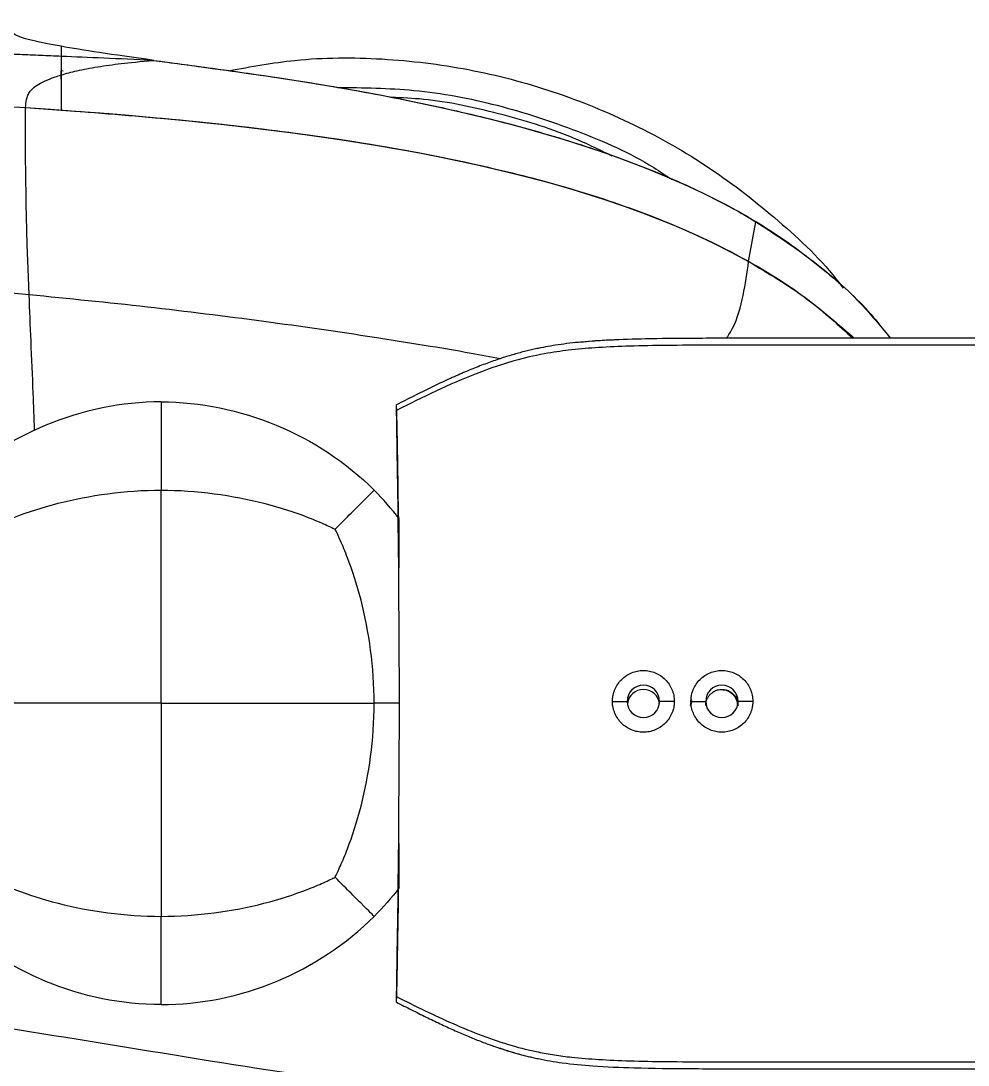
# Model space of a CAD drawing. Header units: millimetres. Extents: x 0 to 1189, y 0 to 841.
# Drawn here: x 589.9 to 638.2, y 611.4 to 664.6 of the extents above; entities that cross this region are included whole.
import ezdxf

# ---------------------------------------------------------------- set-up
doc = ezdxf.new("R2010")
doc.units = ezdxf.units.MM

msp = doc.modelspace()

# ---------------------------------------------------------------- linework, layer by layer
at = {"color": 7, "linetype": 'Continuous', "lineweight": 25}
for p, q in [((592.09, 662.067), (591.99, 662.082)), ((592.09, 662.067), (591.99, 662.082)), ((627.032, 652.371), (627.407, 654.399)), ((609.08, 644.876), (609.088, 644.448)), ((609.155, 640.495), (609.177, 639.006)), ((609.242, 639.227), (609.225, 639.227)), ((609.225, 638.91), (609.225, 639.227)), ((620.093, 629.948), (620.843, 629.948)), ((620.093, 629.73), (620.096, 629.84)), ((623.243, 629.948), (622.493, 629.948)), ((623.238, 629.851), (623.243, 629.73)), ((624.064, 629.73), (624.127, 630.046)), ((624.091, 629.73), (624.145, 630)), ((624.093, 629.948), (624.843, 629.948)), ((626.491, 629.73), (626.463, 629.73)), ((627.243, 629.948), (626.493, 629.948)), ((609.225, 620.477), (609.225, 620.794)), ((609.225, 620.477), (609.242, 620.477)), ((612.521, 612.967), (612.783, 612.862))]:
    msp.add_line(p, q, dxfattribs=at)
at = {"color": 8, "linetype": 'Continuous', "lineweight": 25}
msp.add_line((624.091, 629.73), (624.077, 629.73), dxfattribs=at)
at = {"color": 7, "linetype": 'Continuous', "lineweight": 25}
for centre, start, end in [((621.668, 629.948), 0, 180), ((625.668, 629.948), 0, 180), ((621.668, 629.73), 7.6032, 172.3968), ((621.668, 629.948), 180, 0), ((625.668, 629.948), 180, 0)]:
    msp.add_arc(centre, 0.825, start, end, dxfattribs=at)
for points, knots in [([(591.99, 663.337), (589.626, 663.758), (589.527, 663.959), (589.513, 664.116), (589.513, 664.121), (589.513, 664.122), (589.513, 664.122), (589.513, 664.122), (589.513, 664.122), (589.513, 664.123), (589.512, 664.125), (589.512, 664.131), (589.511, 664.146), (589.508, 664.178), (589.503, 664.239), (589.489, 664.414), (589.48, 664.536), (589.472, 664.634)], [0, 0, 0, 0, 0.25, 0.257813, 0.258789, 0.258789, 0.259033, 0.259033, 0.259277, 0.259766, 0.261719, 0.265625, 0.28125, 0.3125, 0.375, 0.5, 1, 1, 1, 1]), ([(591.99, 662.825), (591.641, 662.84), (591.294, 662.855), (590.592, 662.885), (590.236, 662.901), (589.149, 662.948), (587.662, 663.012), (586.151, 663.077), (584.654, 663.141), (583.916, 663.172), (581.726, 663.266), (580.293, 663.326), (577.419, 663.446), (575.982, 663.505), (574.572, 663.561)], [0, 0, 0, 0, 0.0625, 0.0625, 0.125, 0.125, 0.25, 0.375, 0.375, 0.5, 0.5, 0.75, 0.75, 1, 1, 1, 1]), ([(591.99, 663.337), (591.99, 663.323), (591.99, 663.297), (591.99, 663.256), (591.99, 663.206), (591.989, 663.145), (591.99, 663.086), (591.99, 663.038), (591.99, 663.003), (591.99, 662.971), (591.99, 662.93), (591.99, 662.881), (591.99, 662.844), (591.99, 662.825)], [0, 0, 0, 0, 0.088015, 0.171638, 0.252165, 0.373382, 0.498755, 0.564959, 0.629451, 0.691006, 0.750922, 0.871013, 1, 1, 1, 1]), ([(591.99, 663.337), (591.99, 663.323), (591.99, 663.297), (591.99, 663.256), (591.99, 663.206), (591.989, 663.145), (591.99, 663.086), (591.99, 663.038), (591.99, 663.003), (591.99, 662.971), (591.99, 662.93), (591.99, 662.881), (591.99, 662.844), (591.99, 662.825)], [0, 0, 0, 0, 0.088015, 0.171638, 0.252165, 0.373382, 0.498755, 0.564959, 0.629451, 0.691006, 0.750922, 0.871013, 1, 1, 1, 1]), ([(591.99, 663.337), (591.99, 663.324), (591.99, 663.299), (591.99, 663.258), (591.99, 663.204), (591.99, 663.142), (591.99, 663.047), (591.99, 662.937), (591.99, 662.862), (591.99, 662.825)], [0, 0, 0, 0, 0.0818849, 0.1658953, 0.2522063, 0.3918704, 0.4988379, 0.7509238, 1, 1, 1, 1]), ([(591.99, 662.825), (591.99, 662.806), (591.99, 662.764), (591.99, 662.7), (591.99, 662.645), (591.99, 662.602), (591.99, 662.573), (591.99, 662.545), (591.99, 662.506), (591.99, 662.436), (591.99, 662.337), (591.99, 662.22), (591.99, 662.106), (591.989, 661.992), (591.989, 661.918), (591.99, 661.88)], [0, 0, 0, 0, 0.056845, 0.123492, 0.191976, 0.224415, 0.254324, 0.281215, 0.312214, 0.374597, 0.500148, 0.625298, 0.750119, 0.871347, 1, 1, 1, 1]), ([(591.99, 662.825), (591.99, 662.806), (591.99, 662.764), (591.99, 662.7), (591.99, 662.645), (591.99, 662.602), (591.99, 662.573), (591.99, 662.545), (591.99, 662.506), (591.99, 662.436), (591.99, 662.337), (591.99, 662.22), (591.99, 662.106), (591.989, 661.992), (591.989, 661.918), (591.99, 661.88)], [0, 0, 0, 0, 0.056845, 0.123492, 0.191976, 0.224415, 0.254324, 0.281215, 0.312214, 0.374597, 0.500148, 0.625298, 0.750119, 0.871347, 1, 1, 1, 1]), ([(591.99, 662.825), (591.99, 662.802), (591.99, 662.751), (591.99, 662.667), (591.99, 662.566), (591.99, 662.454), (591.99, 662.299), (591.99, 662.106), (591.99, 661.957), (591.99, 661.88)], [0, 0, 0, 0, 0.0661, 0.150872, 0.254325, 0.374645, 0.50015, 0.742768, 1, 1, 1, 1]), ([(600.544, 662.096), (601.661, 662.3), (604.235, 662.77), (608.352, 662.782), (612.772, 662.248), (617.088, 661.114), (621.215, 659.427), (625.096, 657.222), (628.591, 654.479), (630.846, 652.368), (631.783, 651.094), (631.843, 651.012)], [0, 0, 0, 0, 0.097757, 0.225233, 0.352854, 0.480652, 0.608496, 0.736223, 0.863759, 0.991248, 1, 1, 1, 1]), ([(591.99, 661.88), (592.227, 661.952), (592.494, 662.023), (593.112, 662.16), (593.468, 662.228), (594.037, 662.322), (594.233, 662.352), (594.63, 662.408), (594.83, 662.435), (595.484, 662.512), (595.992, 662.561), (596.714, 662.62)], [0, 0, 0, 0, 0.25, 0.25, 0.5, 0.5, 0.625, 0.625, 0.75, 0.75, 1, 1, 1, 1]), ([(591.99, 661.88), (592.227, 661.952), (592.494, 662.023), (593.112, 662.16), (593.468, 662.228), (594.037, 662.322), (594.233, 662.352), (594.63, 662.408), (594.83, 662.435), (595.484, 662.512), (595.992, 662.561), (596.714, 662.62)], [0, 0, 0, 0, 0.25, 0.25, 0.5, 0.5, 0.625, 0.625, 0.75, 0.75, 1, 1, 1, 1]), ([(596.714, 662.62), (597.64, 662.496), (599.647, 662.227), (602.855, 661.777), (606.414, 661.208), (610.209, 660.492), (614.127, 659.599), (617.978, 658.52), (621.66, 657.238), (625.079, 655.742), (628.228, 653.979), (630.997, 651.896), (633.024, 650.066), (633.967, 648.818), (634.24, 648.458)], [0, 0, 0, 0, 0.068203, 0.147918, 0.236487, 0.331304, 0.429847, 0.52973, 0.623174, 0.714302, 0.801945, 0.885922, 0.967087, 1, 1, 1, 1]), ([(492.557, 661.836), (500.965, 661.769), (511.475, 661.686), (521.032, 661.583), (523.828, 661.55), (524.747, 661.539), (526.562, 661.516), (531.04, 661.458), (538.711, 661.347), (546.631, 661.247), (551.42, 661.204), (553.373, 661.188), (554.369, 661.18), (557.414, 661.159), (567.938, 661.088), (580.082, 660.871), (590.176, 660.212)], [0, 0, 0, 0, 0.25, 0.3125, 0.3125, 0.34375, 0.34375, 0.375, 0.5, 0.625, 0.65625, 0.65625, 0.6875, 0.6875, 0.75, 1, 1, 1, 1]), ([(590.176, 660.212), (590.184, 660.352), (590.196, 660.563), (590.26, 660.771), (590.32, 660.909), (590.359, 660.977), (590.516, 661.183), (590.676, 661.32), (591.061, 661.53), (591.214, 661.601), (591.567, 661.742), (591.766, 661.812), (591.99, 661.88)], [0, 0, 0, 0, 0.25, 0.375, 0.375, 0.5, 0.5, 0.75, 0.75, 0.875, 0.875, 1, 1, 1, 1]), ([(591.99, 661.667), (591.99, 661.681), (591.99, 661.709), (591.989, 661.747), (591.99, 661.778), (591.989, 661.804), (591.99, 661.828), (591.989, 661.848), (591.99, 661.871), (591.989, 661.901), (591.989, 661.939), (591.99, 661.983), (591.99, 662.032), (591.99, 662.065), (591.99, 662.082)], [0, 0, 0, 0, 0.12887, 0.249385, 0.307568, 0.370386, 0.433891, 0.476479, 0.500363, 0.585391, 0.667366, 0.747744, 0.870211, 1, 1, 1, 1]), ([(591.99, 661.667), (591.99, 661.695), (591.99, 661.751), (591.99, 661.842), (591.99, 661.92), (591.99, 661.978), (591.99, 662.033), (591.99, 662.066), (591.99, 662.082)], [0, 0, 0, 0, 0.249393, 0.500191, 0.62609, 0.747657, 0.878149, 1, 1, 1, 1]), ([(591.99, 661.88), (591.99, 661.84), (591.99, 661.76), (591.99, 661.603), (591.99, 661.409), (591.99, 661.182), (591.99, 660.948), (591.99, 660.728), (591.99, 660.51), (591.99, 660.304), (591.99, 660.16), (591.99, 660.088)], [0, 0, 0, 0, 0.0625, 0.125001, 0.250005, 0.375565, 0.499462, 0.642853, 0.749997, 0.874999, 1, 1, 1, 1]), ([(591.99, 661.88), (591.99, 661.819), (591.99, 661.697), (591.99, 661.515), (591.99, 661.331), (591.99, 661.146), (591.99, 660.953), (591.99, 660.744), (591.99, 660.453), (591.99, 660.232), (591.99, 660.088)], [0, 0, 0, 0, 0.094705, 0.191997, 0.291884, 0.394371, 0.499462, 0.615456, 0.749997, 1, 1, 1, 1]), ([(591.99, 661.88), (591.99, 661.84), (591.99, 661.76), (591.99, 661.603), (591.99, 661.409), (591.99, 661.182), (591.99, 660.948), (591.99, 660.728), (591.99, 660.51), (591.99, 660.304), (591.99, 660.16), (591.99, 660.088)], [0, 0, 0, 0, 0.0625, 0.125001, 0.250005, 0.375565, 0.499462, 0.642853, 0.749997, 0.874999, 1, 1, 1, 1]), ([(606.075, 661.246), (607.376, 661.23), (610.114, 661.197), (614.236, 660.421), (618.327, 659.076), (621.321, 657.761), (622.822, 656.751), (623.132, 656.542)], [0, 0, 0, 0, 0.21743, 0.457314, 0.697468, 0.937567, 1, 1, 1, 1]), ([(591.99, 660.088), (593.818, 659.948), (597.468, 659.668), (602.894, 659.077), (608.205, 658.312), (613.323, 657.325), (618.14, 656.086), (622.588, 654.566), (626.583, 652.711), (629.868, 650.705), (631.62, 649.119), (632.35, 648.458)], [0, 0, 0, 0, 0.128654, 0.25681, 0.382792, 0.505061, 0.622281, 0.7315, 0.834325, 0.93096, 1, 1, 1, 1]), ([(627.407, 654.399), (628.397, 653.749), (630.34, 652.473), (632.631, 650.447), (633.81, 649.012), (634.265, 648.458)], [0, 0, 0, 0, 0.389402, 0.764565, 1, 1, 1, 1]), ([(627.032, 652.371), (628.031, 651.774), (629.943, 650.629), (631.617, 649.16), (632.418, 648.458)], [0, 0, 0, 0, 0.522007, 1, 1, 1, 1]), ([(627.032, 652.371), (628.031, 651.774), (629.943, 650.629), (631.617, 649.16), (632.418, 648.458)], [0, 0, 0, 0, 0.522007, 1, 1, 1, 1]), ([(652.089, 648.46), (650.54, 648.46), (646.431, 648.46), (640.784, 648.46), (635.263, 648.459), (631.06, 648.458), (627.377, 648.457), (624.342, 648.455), (621.943, 648.432), (620.079, 648.376), (618.593, 648.28), (617.372, 648.14), (616.594, 648.004), (616.166, 647.913), (616.075, 647.893), (616.028, 647.882)], [0, 0, 0, 0, 0.128734, 0.341528, 0.469312, 0.587657, 0.690817, 0.775403, 0.839881, 0.890216, 0.930419, 0.963631, 0.992234, 0.996028, 1, 1, 1, 1]), ([(620.262, 648.37), (619.956, 648.358), (619.26, 648.332), (618.566, 648.261), (618.178, 648.221)], [0, 0, 0, 0, 0.4398206, 1, 1, 1, 1]), ([(616.028, 647.882), (615.934, 647.86), (615.743, 647.816), (615.451, 647.741), (615.15, 647.659), (614.839, 647.568), (614.518, 647.468), (614.189, 647.358), (613.85, 647.239), (613.502, 647.111), (613.145, 646.972), (612.779, 646.823), (612.404, 646.664), (612.021, 646.496), (611.628, 646.317), (611.226, 646.129), (610.815, 645.931), (610.395, 645.725), (609.964, 645.511), (609.524, 645.289), (609.226, 645.139), (609.076, 645.063)], [0, 0, 0, 0, 0.03846, 0.078459, 0.119996, 0.163073, 0.207697, 0.253873, 0.30161, 0.350919, 0.401811, 0.454296, 0.508388, 0.564097, 0.621434, 0.680407, 0.741023, 0.803289, 0.867206, 0.932777, 1, 1, 1, 1]), ([(671.082, 648.115), (669.814, 648.114), (667.171, 648.112), (663.007, 648.11), (658.407, 648.109), (654.681, 648.109), (652.197, 648.109), (651.137, 648.109), (650.294, 648.109), (649.438, 648.109), (648.572, 648.109), (646.588, 648.109), (643.461, 648.109), (639.239, 648.109), (635.125, 648.108), (631.296, 648.108), (627.973, 648.107), (625.201, 648.106), (622.952, 648.095), (621.057, 648.062), (619.448, 647.996), (618.056, 647.883), (616.688, 647.696), (615.049, 647.332), (613.14, 646.683), (611.086, 645.776), (609.749, 645.113), (609.082, 644.781)], [0, 0, 0, 0, 0.060806, 0.126699, 0.199577, 0.281293, 0.305336, 0.31861, 0.332097, 0.345776, 0.359623, 0.373617, 0.440874, 0.509494, 0.576038, 0.638039, 0.693028, 0.735346, 0.770916, 0.800829, 0.826186, 0.848108, 0.867743, 0.892345, 0.928445, 0.964245, 1, 1, 1, 1]), ([(616.302, 647.942), (616.257, 647.932), (616.165, 647.913), (616.074, 647.892), (616.028, 647.882)], [0, 0, 0, 0, 0.498129, 1, 1, 1, 1]), ([(609.076, 614.616), (609.076, 614.595), (609.113, 616.328), (609.188, 621.986), (609.227, 625.913), (609.227, 633.766), (609.188, 637.692), (609.113, 643.35), (609.076, 645.083), (609.076, 645.063)], [0, 0, 0, 0, 0.25, 0.25, 0.5, 0.5, 0.75, 0.75, 1, 1, 1, 1]), ([(609.092, 644.263), (609.096, 644.04), (609.104, 643.63), (609.12, 642.726), (609.136, 641.738), (609.149, 640.9), (609.155, 640.495)], [0, 0, 0, 0, 0.298353, 0.547891, 0.78207, 1, 1, 1, 1]), ([(588.209, 638.722), (588.325, 638.78), (588.757, 638.989), (589.929, 639.481), (592.511, 640.324), (595.252, 640.715), (597.079, 640.715)], [0, 0, 0, 0, 0.125, 0.25, 0.5, 1, 1, 1, 1]), ([(597.079, 640.715), (598.906, 640.715), (601.646, 640.324), (604.228, 639.481), (605.401, 638.989), (605.832, 638.78), (605.948, 638.722)], [0, 0, 0, 0, 0.5, 0.75, 0.875, 1, 1, 1, 1]), ([(605.948, 638.722), (606.006, 638.78), (606.216, 638.989), (606.707, 639.481), (607.55, 640.324), (607.942, 640.715), (607.942, 640.715)], [0, 0, 0, 0, 0.125, 0.25, 0.5, 1, 1, 1, 1]), ([(607.942, 629.852), (607.942, 631.679), (607.55, 634.42), (606.707, 637.002), (606.216, 638.174), (606.006, 638.606), (605.948, 638.722)], [0, 0, 0, 0, 0.5, 0.75, 0.875, 1, 1, 1, 1]), ([(609.179, 638.882), (609.179, 638.855), (609.187, 638.28), (609.197, 637.527), (609.204, 636.805), (609.205, 636.747)], [0, 0, 0, 0, 0.043313, 0.923144, 1, 1, 1, 1]), ([(609.208, 636.573), (609.208, 636.621), (609.208, 636.719), (609.208, 636.86), (609.208, 636.999), (609.208, 637.136), (609.208, 637.269), (609.208, 637.4), (609.208, 637.527), (609.209, 637.652), (609.209, 637.774), (609.21, 637.892), (609.211, 638.068), (609.212, 638.289), (609.215, 638.506), (609.218, 638.673), (609.221, 638.801), (609.224, 638.874), (609.225, 638.91)], [0, 0, 0, 0, 0.043836, 0.087866, 0.132136, 0.17669, 0.221571, 0.266822, 0.312485, 0.358599, 0.405207, 0.452351, 0.500073, 0.623445, 0.749994, 0.832112, 0.915409, 1, 1, 1, 1]), ([(609.208, 636.388), (609.208, 636.419), (609.208, 636.482), (609.208, 636.543), (609.208, 636.573)], [0, 0, 0, 0, 0.500225, 1, 1, 1, 1]), ([(620.093, 629.948), (620.093, 629.974), (620.094, 630.027), (620.1, 630.104), (620.109, 630.182), (620.127, 630.284), (620.159, 630.41), (620.23, 630.605), (620.353, 630.835), (620.552, 631.075), (620.792, 631.269), (621.063, 631.413), (621.357, 631.503), (621.666, 631.534), (621.975, 631.503), (622.272, 631.413), (622.547, 631.268), (622.788, 631.07), (622.985, 630.829), (623.107, 630.601), (623.177, 630.408), (623.214, 630.258), (623.238, 630.104), (623.241, 630), (623.243, 629.948)], [0, 0, 0, 0, 0.015817, 0.031606, 0.047407, 0.06326, 0.094608, 0.126094, 0.189049, 0.251959, 0.313847, 0.375368, 0.437064, 0.499525, 0.562365, 0.624613, 0.686857, 0.749688, 0.812525, 0.87477, 0.905877, 0.937089, 0.96852, 1, 1, 1, 1]), ([(624.093, 629.948), (624.093, 629.974), (624.094, 630.026), (624.1, 630.103), (624.109, 630.181), (624.127, 630.282), (624.158, 630.407), (624.227, 630.6), (624.349, 630.829), (624.547, 631.069), (624.787, 631.267), (625.061, 631.413), (625.358, 631.503), (625.668, 631.534), (625.977, 631.503), (626.274, 631.413), (626.548, 631.267), (626.788, 631.069), (626.986, 630.829), (627.108, 630.6), (627.177, 630.407), (627.214, 630.257), (627.238, 630.104), (627.241, 630), (627.243, 629.948)], [0, 0, 0, 0, 0.015725, 0.03142, 0.047122, 0.06287, 0.093946, 0.12513, 0.187315, 0.250089, 0.312864, 0.375049, 0.437235, 0.50001, 0.562784, 0.62497, 0.687155, 0.74993, 0.812704, 0.874889, 0.90598, 0.937149, 0.968555, 1, 1, 1, 1]), ([(624.843, 629.73), (624.843, 629.753), (624.844, 629.797), (624.852, 629.862), (624.864, 629.926), (624.881, 629.987), (624.902, 630.047), (624.929, 630.105), (624.961, 630.16), (624.997, 630.214), (625.038, 630.265), (625.118, 630.351), (625.249, 630.455), (625.451, 630.539), (625.667, 630.563), (625.884, 630.539), (626.086, 630.455), (626.234, 630.337), (626.339, 630.216), (626.408, 630.106), (626.457, 629.988), (626.487, 629.862), (626.491, 629.775), (626.492, 629.73)], [0, 0, 0, 0, 0.0259827, 0.0513354, 0.076206, 0.1007513, 0.1251344, 0.1495215, 0.1740787, 0.1989689, 0.2243484, 0.2503648, 0.3345329, 0.4157469, 0.5000861, 0.5842542, 0.6654682, 0.7498074, 0.8011154, 0.8504934, 0.8992218, 0.9486314, 1, 1, 1, 1]), ([(625.647, 630.554), (625.752, 630.542), (625.965, 630.517), (626.235, 630.327), (626.426, 630.055), (626.451, 629.838), (626.463, 629.73)], [0, 0, 0, 0, 0.2452126, 0.4968084, 0.7484042, 1, 1, 1, 1]), ([(605.948, 620.983), (606.006, 621.099), (606.216, 621.53), (606.707, 622.703), (607.55, 625.285), (607.942, 628.025), (607.942, 629.852)], [0, 0, 0, 0, 0.125, 0.25, 0.5, 1, 1, 1, 1]), ([(623.243, 629.948), (623.242, 629.922), (623.241, 629.87), (623.235, 629.792), (623.226, 629.714), (623.208, 629.612), (623.176, 629.487), (623.106, 629.294), (622.984, 629.066), (622.786, 628.825), (622.545, 628.628), (622.271, 628.483), (621.974, 628.393), (621.665, 628.363), (621.357, 628.394), (621.063, 628.483), (620.793, 628.627), (620.553, 628.821), (620.355, 629.06), (620.231, 629.289), (620.16, 629.485), (620.121, 629.636), (620.097, 629.791), (620.094, 629.896), (620.093, 629.948)], [0, 0, 0, 0, 0.015877, 0.031706, 0.047524, 0.063371, 0.094627, 0.125787, 0.187982, 0.250611, 0.313493, 0.375767, 0.437997, 0.500766, 0.563058, 0.624591, 0.685947, 0.747668, 0.810446, 0.87344, 0.904993, 0.936414, 0.96823, 1, 1, 1, 1]), ([(627.243, 629.948), (627.242, 629.922), (627.241, 629.87), (627.235, 629.792), (627.226, 629.715), (627.208, 629.613), (627.176, 629.488), (627.107, 629.295), (626.985, 629.067), (626.788, 628.827), (626.547, 628.63), (626.273, 628.484), (625.977, 628.394), (625.668, 628.363), (625.358, 628.394), (625.062, 628.484), (624.788, 628.63), (624.547, 628.827), (624.35, 629.067), (624.228, 629.295), (624.159, 629.488), (624.121, 629.638), (624.097, 629.792), (624.094, 629.896), (624.093, 629.948)], [0, 0, 0, 0, 0.01585, 0.031653, 0.047449, 0.063277, 0.094472, 0.1256, 0.187701, 0.250232, 0.313024, 0.375207, 0.43734, 0.50001, 0.562679, 0.624813, 0.686995, 0.749787, 0.812318, 0.874419, 0.905631, 0.936743, 0.968388, 1, 1, 1, 1]), ([(609.208, 623.131), (609.208, 623.162), (609.208, 623.223), (609.208, 623.285), (609.208, 623.316)], [0, 0, 0, 0, 0.500225, 1, 1, 1, 1]), ([(609.222, 620.898), (609.221, 620.921), (609.22, 620.966), (609.218, 621.04), (609.217, 621.117), (609.215, 621.199), (609.213, 621.33), (609.211, 621.521), (609.21, 621.774), (609.209, 622.031), (609.208, 622.287), (609.208, 622.556), (609.208, 622.836), (609.208, 623.033), (609.208, 623.131)], [0, 0, 0, 0, 0.05081, 0.101178, 0.151128, 0.200681, 0.249864, 0.376316, 0.499805, 0.603641, 0.705195, 0.804848, 0.902983, 1, 1, 1, 1]), ([(609.202, 622.701), (609.2, 622.516), (609.193, 621.848), (609.185, 621.252), (609.179, 620.822)], [0, 0, 0, 0, 0.276776, 1, 1, 1, 1]), ([(588.209, 620.983), (588.325, 620.925), (588.757, 620.715), (589.929, 620.224), (592.511, 619.38), (595.252, 618.989), (597.079, 618.989)], [0, 0, 0, 0, 0.125, 0.25, 0.5, 1, 1, 1, 1]), ([(597.079, 618.989), (598.906, 618.989), (601.646, 619.38), (604.228, 620.224), (605.401, 620.715), (605.832, 620.925), (605.948, 620.983)], [0, 0, 0, 0, 0.5, 0.75, 0.875, 1, 1, 1, 1]), ([(607.942, 618.989), (607.942, 618.989), (607.55, 619.38), (606.707, 620.224), (606.216, 620.715), (606.006, 620.925), (605.948, 620.983)], [0, 0, 0, 0, 0.5, 0.75, 0.875, 1, 1, 1, 1]), ([(609.174, 620.485), (609.174, 620.432), (609.165, 619.738), (609.147, 618.602), (609.124, 617.208), (609.105, 616.117), (609.096, 615.643), (609.092, 615.41)], [0, 0, 0, 0, 0.018551, 0.239431, 0.481065, 0.744292, 1, 1, 1, 1]), ([(609.088, 615.244), (609.085, 615.054), (609.081, 614.847), (609.08, 614.796), (609.08, 614.791)], [0, 0, 0, 0, 0.918757, 1, 1, 1, 1]), ([(609.082, 614.897), (609.559, 614.66), (610.513, 614.187), (611.961, 613.509), (613.443, 612.895), (614.891, 612.407), (616.128, 612.1), (617.143, 611.919), (618.169, 611.786), (619.448, 611.683), (621.057, 611.617), (622.952, 611.584), (625.201, 611.573), (627.995, 611.572), (631.368, 611.571), (635.274, 611.57), (639.469, 611.57), (643.791, 611.57), (647.384, 611.57), (650.226, 611.57), (652.869, 611.57), (655.971, 611.569), (659.428, 611.569), (662.624, 611.568), (665.599, 611.567), (668.394, 611.565), (670.202, 611.564), (671.082, 611.563)], [0, 0, 0, 0, 0.025539, 0.051085, 0.076686, 0.102468, 0.124265, 0.137716, 0.151907, 0.173829, 0.199186, 0.229098, 0.264667, 0.306984, 0.363044, 0.426327, 0.494227, 0.564138, 0.633455, 0.666485, 0.70033, 0.760163, 0.815189, 0.86604, 0.913355, 0.957789, 1, 1, 1, 1]), ([(609.076, 614.616), (609.333, 614.485), (609.837, 614.23), (610.579, 613.861), (611.292, 613.517), (611.977, 613.2), (612.636, 612.913), (613.268, 612.656), (613.873, 612.429), (614.451, 612.23), (615.002, 612.06), (615.524, 611.915), (615.864, 611.835), (616.028, 611.796)], [0, 0, 0, 0, 0.115076, 0.22522, 0.33044, 0.43076, 0.526223, 0.616881, 0.702796, 0.784024, 0.860615, 0.932602, 1, 1, 1, 1]), ([(589.145, 613.311), (595.709, 612.306), (605.812, 610.458), (614.935, 609.747), (618.942, 609.736), (620.378, 609.822), (620.757, 609.855)], [0, 0, 0, 0, 0.5, 0.75, 0.875, 1, 1, 1, 1]), ([(614.305, 612.293), (614.496, 612.227), (615.061, 612.03), (615.643, 611.89), (616.028, 611.796)], [0, 0, 0, 0, 0.338423, 1, 1, 1, 1]), ([(616.028, 611.796), (616.075, 611.786), (616.166, 611.765), (616.664, 611.66), (617.634, 611.496), (619.263, 611.341), (621.456, 611.251), (624.145, 611.224), (627.377, 611.221), (631.06, 611.22), (635.263, 611.22), (640.716, 611.219), (646.363, 611.219), (650.472, 611.219), (652.089, 611.219)], [0, 0, 0, 0, 0.003972, 0.007766, 0.042259, 0.085707, 0.143685, 0.224592, 0.309178, 0.412339, 0.530685, 0.658469, 0.865569, 1, 1, 1, 1])]:
    msp.add_open_spline(points, degree=3, knots=knots, dxfattribs=at)
for points in [[(596.714, 662.62), (594.556, 662.915), (593.046, 663.149), (591.99, 663.337)], [(596.714, 662.62), (594.556, 662.915), (593.046, 663.149), (591.99, 663.337)], [(596.714, 662.62), (594.808, 662.703), (593.381, 662.765), (591.99, 662.825)], [(596.714, 662.62), (594.808, 662.703), (593.381, 662.765), (591.99, 662.825)], [(596.714, 662.62), (603.87, 661.642), (618.155, 659.987), (627.407, 654.399)], [(553.379, 661.188), (563.932, 661.106), (576.717, 661.091), (590.176, 660.212)], [(590.352, 650.67), (590.152, 655.665), (590.164, 657.938), (590.176, 660.212)], [(590.176, 660.212), (590.78, 660.172), (591.384, 660.131), (591.99, 660.088)], [(590.176, 660.212), (603.635, 659.333), (617.767, 657.589), (627.032, 652.371)], [(591.99, 660.088), (604.892, 659.169), (618.183, 657.356), (627.032, 652.371)], [(590.352, 650.67), (576.705, 651.939), (563.924, 652.087), (553.049, 652.202)], [(597.079, 645.215), (593.066, 645.215), (589.053, 643.552), (586.216, 640.715)], [(597.079, 645.215), (597.079, 645.215), (597.079, 643.552), (597.079, 640.715)], [(597.079, 645.215), (601.092, 645.215), (605.104, 643.552), (607.942, 640.715)], [(597.079, 629.852), (597.079, 633.865), (597.079, 637.878), (597.079, 640.715)], [(609.225, 639.25), (608.829, 639.766), (608.401, 640.256), (607.942, 640.715)], [(597.079, 629.852), (593.066, 629.852), (589.053, 629.852), (586.216, 629.852)], [(597.079, 629.852), (597.079, 625.839), (597.079, 621.827), (597.079, 618.989)], [(597.079, 629.852), (601.092, 629.852), (605.104, 629.852), (607.942, 629.852)], [(609.225, 629.852), (608.829, 629.852), (608.401, 629.852), (607.942, 629.852)], [(609.225, 620.794), (609.224, 620.826), (609.223, 620.861), (609.222, 620.898)], [(609.225, 620.454), (608.829, 619.939), (608.401, 619.448), (607.942, 618.989)], [(597.079, 614.49), (593.066, 614.49), (589.053, 616.152), (586.216, 618.989)], [(597.079, 614.49), (597.079, 614.49), (597.079, 616.152), (597.079, 618.989)], [(597.079, 614.49), (601.092, 614.49), (605.104, 616.152), (607.942, 618.989)]]:
    msp.add_open_spline(points, degree=3, dxfattribs=at)
at = {"color": 8, "linetype": 'Continuous', "lineweight": 25}
for points, knots in [([(620.073, 657.743), (619.39, 658.077), (617.535, 658.983), (614.3, 659.947), (611.211, 660.627), (609.367, 660.711), (608.824, 660.736)], [0, 0, 0, 0, 0.194341, 0.527862, 0.86105, 1, 1, 1, 1]), ([(625.918, 648.454), (626.019, 648.623), (626.423, 649.303), (626.79, 650.641), (626.952, 651.794), (627.032, 652.371)], [0, 0, 0, 0, 0.142107, 0.570933, 1, 1, 1, 1]), ([(590.63, 643.769), (590.608, 644.401), (590.554, 645.914), (590.454, 648.215), (590.384, 649.882), (590.352, 650.67)], [0, 0, 0, 0, 0.274364, 0.657422, 1, 1, 1, 1]), ([(614.385, 647.412), (613.886, 647.504), (612.589, 647.743), (610.447, 648.105), (606.926, 648.667), (602.224, 649.338), (596.356, 650.073), (592.362, 650.47), (590.352, 650.67)], [0, 0, 0, 0, 0.062798, 0.163031, 0.268688, 0.503692, 0.750249, 1, 1, 1, 1])]:
    msp.add_open_spline(points, degree=3, knots=knots, dxfattribs=at)

doc.saveas('drawing.dxf')
